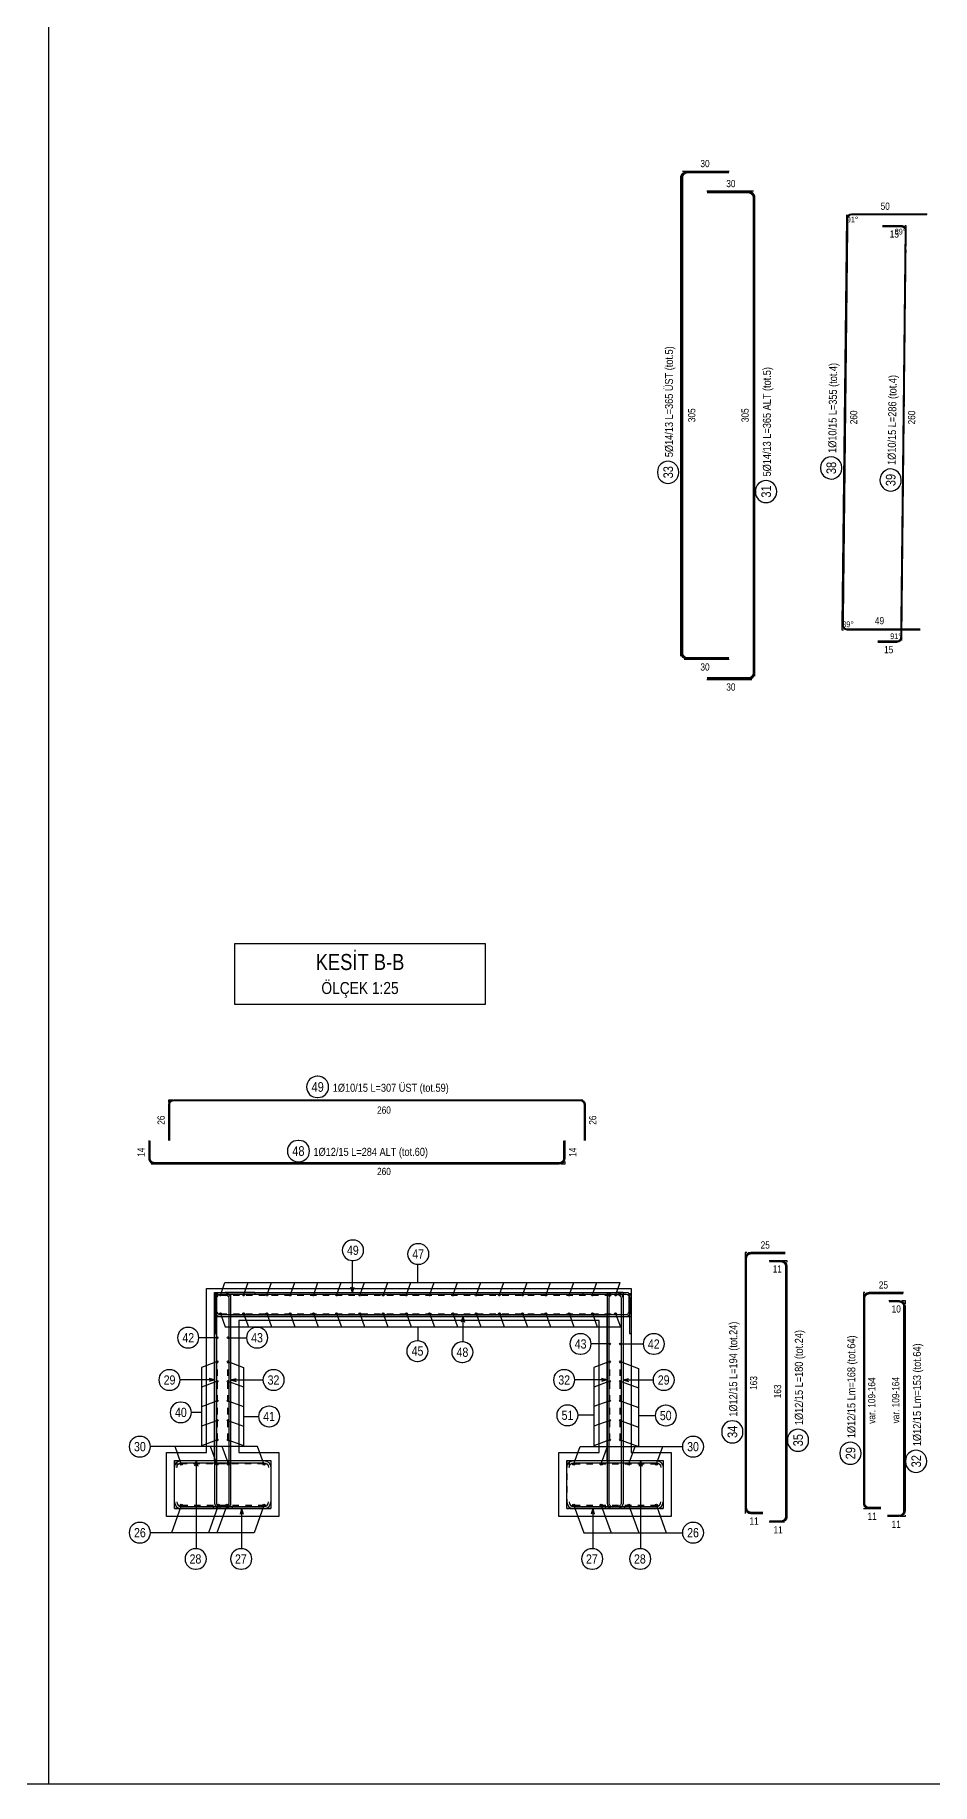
# Model space of a CAD drawing. Header units: metres. Extents: x 419734 to 420376, y 4564732 to 4565123.
# Drawn here: x 419920.16 to 419934.16, y 4564739.35 to 4564766.67 of the extents above; entities that cross this region are included whole.
import ezdxf
from ezdxf.enums import TextEntityAlignment as Align

# ---------------------------------------------------------------- set-up
doc = ezdxf.new("R2010")
doc.units = ezdxf.units.M
for name, pattern in [('ACA_TRATTO1', [1.5, 1, -0.5]), ('CONTINUA', [0]), ('PUNTEGGIATA2', [0.125, 0, -0.125])]:
    doc.linetypes.add(name, pattern=pattern)
for name, color, linetype in [("07-ENTITA' COPRENTE", 7, 'Continuous'), ('07-TITOLI', 4, 'CONTINUA'), ('07_Ferri', 7, 'Continuous'), ('07_Richiami', 7, 'Continuous'), ('07_Tondini', 1, 'Continuous'), ('SW_MAGRONE', 2, 'Continuous'), ('SW_SEZIONI_CARPENTERIA', 4, 'Continuous'), ('SW_SOTTILE_02', 1, 'Continuous'), ('SW_TESTI', 2, 'Continuous')]:
    doc.layers.add(name, color=color, linetype=linetype)
for name, color, linetype, plot in [('07_finestre_off_sc', 190, 'CONTINUA', False), ('07_GENERATRICI', 31, 'Continuous', False), ('07_Poligonale', 8, 'Continuous', False)]:
    doc.layers.add(name, color=color, linetype=linetype, plot=plot)
doc.styles.add('ACA_1', font='ARIALN.TTF')
doc.styles.add('ITALFERR', font='romans.shx', dxfattribs={"width": 0.8})
doc.styles.add('SWS', font='ARIALN.TTF')

# ---------------------------------------------------------------- blocks, each defined once
blk = doc.blocks.new('*U1835')
at = {"layer": 'SW_TESTI', "color": 3, "style": 'ITALFERR', "width": 0.8}
for tag, p in [('EVENTUALE_1', (0, -0.6)), ('EVENTUALE_2', (0, -1.25))]:
    blk.add_attdef(tag, text='', height=0.3, dxfattribs=at).set_placement(p, align=Align.CENTER)
at = {"layer": 'SW_TESTI', "color": 2, "style": 'ITALFERR', "width": 0.8}
blk.add_attdef('EVENTUALE_3', text='', height=0.3, dxfattribs=at).set_placement((0, -1.9), align=Align.CENTER)
at = {"color": 255}
blk.add_wipeout([(-3.131, 1.5), (-3.131, 0), (3.131, 0), (3.131, 1.5)], dxfattribs=at).dxf.layer = "07-ENTITA' COPRENTE"
at = {"layer": 'SW_SOTTILE_02', "ltscale": 0.02}
blk.add_lwpolyline([(-3.131, 0), (3.131, 0), (3.131, 1.5), (-3.131, 1.5)], close=True, dxfattribs=at)
at = {"layer": 'SW_TESTI', "color": 3, "style": 'ITALFERR', "width": 0.8}
blk.add_attdef('TITOLO', text='', height=0.4, dxfattribs=at).set_placement((0, 0.85), align=Align.CENTER)
at = {"layer": 'SW_TESTI', "color": 2, "style": 'ITALFERR', "width": 0.8}
blk.add_attdef('SCALA', text='', height=0.3, dxfattribs=at).set_placement((0, 0.25), align=Align.CENTER)
blk = doc.blocks.new('ACA_T1000200101177Continuous1000112500200011')
h = blk.add_hatch(color=7)
edge = h.paths.add_edge_path(flags=0)
edge.add_arc((0, 0), 0.005, 0, 360)
at = {"color": 0}
blk.add_circle((0, 0), 0.005, dxfattribs=at)
blk = doc.blocks.new('STC_TCA_07148100130212000102', base_point=(11.118, 11.282))
at = {"color": 0}
blk.add_lwpolyline([(11.116, 11.348, 1), (11.116, 11.215), (11.121, 11.215, 1), (11.121, 11.348), (11.116, 11.348)], format="xyb", dxfattribs=at)
blk = doc.blocks.new('STC_TCA_07148101130212000102', base_point=(112.446, 15.41))
at = {"color": 0}
blk.add_lwpolyline([(112.443, 15.477, 1), (112.443, 15.344), (112.448, 15.344, 1), (112.448, 15.477), (112.443, 15.477)], format="xyb", dxfattribs=at)
blk = doc.blocks.new('STC_TCA_07148109000130212000102', base_point=(15.756, 7.48))
at = {"color": 0}
blk.add_lwpolyline([(15.689, 7.477, 1), (15.822, 7.477), (15.822, 7.482, 1), (15.689, 7.482), (15.689, 7.477)], format="xyb", dxfattribs=at)
blk = doc.blocks.new('STC_TCA_07148108937130212000102', base_point=(116.643, 15.75))
at = {"color": 0}
blk.add_lwpolyline([(116.576, 15.748, 1), (116.709, 15.747), (116.709, 15.752, 1), (116.576, 15.753), (116.576, 15.748)], format="xyb", dxfattribs=at)
blk = doc.blocks.new('ACA_T1400200101177Continuous1000112500200011')
h = blk.add_hatch(color=7)
edge = h.paths.add_edge_path(flags=0)
edge.add_arc((0, 0), 0.007, 0, 360)
at = {"color": 0}
blk.add_circle((0, 0), 0.007, dxfattribs=at)
blk = doc.blocks.new('ACA_T1200200101171Continuous1000112500200011')
at = {"linetype": 'ByBlock'}
h = blk.add_hatch(color=1, dxfattribs=at)
edge = h.paths.add_edge_path(flags=0)
edge.add_arc((0, 0), 0.006, 0, 360)
at = {"color": 0, "linetype": 'ByBlock'}
blk.add_circle((0, 0), 0.006, dxfattribs=at)
blk = doc.blocks.new('ACA_T1000200101171Continuous1000112500200011')
h = blk.add_hatch(color=1)
edge = h.paths.add_edge_path(flags=0)
edge.add_arc((0, 0), 0.005, 0, 360)
at = {"color": 0}
blk.add_circle((0, 0), 0.005, dxfattribs=at)
blk = doc.blocks.new('STC_TCA_07147100130214000102', base_point=(14.259, 10.424))
at = {"color": 0}
blk.add_lwpolyline([(14.256, 10.488, 1), (14.256, 10.36), (14.261, 10.36, 1), (14.261, 10.488), (14.256, 10.488)], format="xyb", dxfattribs=at)
blk = doc.blocks.new('STC_TCA_07147100130213000102', base_point=(21.486, 10.424))
at = {"color": 0}
blk.add_lwpolyline([(21.484, 10.488, 1), (21.484, 10.36), (21.489, 10.36, 1), (21.489, 10.488), (21.484, 10.488)], format="xyb", dxfattribs=at)
blk = doc.blocks.new('aca_arrow2')
at = {"color": 0}
for q in [(-1.1, 0.32), (-1.1, -0.32)]:
    blk.add_line((0, 0), q, dxfattribs=at)

msp = doc.modelspace()

# ---------------------------------------------------------------- linework, layer by layer
at = {"layer": '07_Ferri', "color": 7, "flags": 128}
for points in [[(419930.98901, 4564756.91899), (419930.34401, 4564756.91899, -0.41421356), (419930.23901, 4564757.02399), (419930.23901, 4564764.43946, -0.41421356), (419930.34401, 4564764.54446), (419930.98901, 4564764.54446)], [(419930.64286, 4564756.60649), (419931.28786, 4564756.60649, 0.41421356), (419931.39286, 4564756.71149), (419931.39286, 4564764.12696, 0.41421356), (419931.28786, 4564764.23196), (419930.64286, 4564764.23196)], [(419933.97457, 4564757.37784), (419932.8324, 4564757.37793, -0.4174384), (419932.75741, 4564757.45376), (419932.82777, 4564763.80481, -0.41122639), (419932.90283, 4564763.87897), (419934.07959, 4564763.87795)], [(419933.30936, 4564757.19044), (419933.61019, 4564757.19044, 0.41098686), (419933.68518, 4564757.26461), (419933.75522, 4564763.61371, 0.41744807), (419933.68022, 4564763.68954), (419933.38231, 4564763.68954)], [(419922.24211, 4564749.40408), (419922.24211, 4564749.96658, -0.41421061), (419922.31711, 4564750.04158), (419928.66728, 4564750.04164, -0.41421651), (419928.74228, 4564749.96664), (419928.74228, 4564749.40414)], [(419921.92961, 4564749.40291), (419921.92961, 4564749.13041, 0.41421356), (419922.01961, 4564749.04041), (419928.33961, 4564749.04041, 0.41421356), (419928.42961, 4564749.13041), (419928.42961, 4564749.40291)], [(419931.86657, 4564747.65527), (419931.33157, 4564747.65527, 0.41421356), (419931.24157, 4564747.56527), (419931.24157, 4564743.67027, 0.41421356), (419931.33157, 4564743.58027), (419931.51657, 4564743.58027)], [(419931.61654, 4564747.53027), (419931.80154, 4564747.53027, -0.41421356), (419931.89154, 4564747.44027), (419931.89154, 4564743.5332, -0.41421356), (419931.80154, 4564743.4432), (419931.61679, 4564743.4432)], [(419933.71083, 4564747.03027), (419933.17583, 4564747.03027, 0.41420271), (419933.08583, 4564746.94027), (419933.08571, 4564743.74527, 0.41422441), (419933.17571, 4564743.65527), (419933.36071, 4564743.65527)], [(419933.4858, 4564746.90527), (419933.6458, 4564746.90527, -0.41421356), (419933.7358, 4564746.81527), (419933.7358, 4564743.62027, -0.41421356), (419933.6458, 4564743.53027), (419933.46105, 4564743.53027)]]:
    msp.add_lwpolyline(points, format="xyb", dxfattribs=at)
at = {"layer": '07_Ferri', "color": 7, "ltscale": 0.025, "flags": 128}
for points, const_width in [([(419930.98901, 4564756.93649), (419930.34401, 4564756.93649, -0.41421356), (419930.25651, 4564757.02399), (419930.25651, 4564764.43946, -0.41421356), (419930.34401, 4564764.52696), (419930.98901, 4564764.52696)], 0.035), ([(419930.64286, 4564756.62399), (419931.28786, 4564756.62399, 0.41421356), (419931.37536, 4564756.71149), (419931.37536, 4564764.12696, 0.41421356), (419931.28786, 4564764.21446), (419930.64286, 4564764.21446)], 0.035), ([(419933.97457, 4564757.39034), (419932.8324, 4564757.39043, -0.4174384), (419932.76991, 4564757.45362), (419932.84027, 4564763.80467, -0.41122639), (419932.90282, 4564763.86647), (419934.07958, 4564763.86545)], 0.025), ([(419933.30936, 4564757.20294), (419933.61019, 4564757.20294, 0.41098686), (419933.67268, 4564757.26475), (419933.74272, 4564763.61385, 0.41744807), (419933.68022, 4564763.67704), (419933.38231, 4564763.67704)], 0.025), ([(419922.25461, 4564749.40408), (419922.25461, 4564749.96658, -0.41421061), (419922.31711, 4564750.02908), (419928.66728, 4564750.02914, -0.41421651), (419928.72978, 4564749.96664), (419928.72978, 4564749.40414)], 0.025), ([(419921.94461, 4564749.40291), (419921.94461, 4564749.13041, 0.41421356), (419922.01961, 4564749.05541), (419928.33961, 4564749.05541, 0.41421356), (419928.41461, 4564749.13041), (419928.41461, 4564749.40291)], 0.03), ([(419931.86657, 4564747.64027), (419931.33157, 4564747.64027, 0.41421356), (419931.25657, 4564747.56527), (419931.25657, 4564743.67027, 0.41421356), (419931.33157, 4564743.59527), (419931.51657, 4564743.59527)], 0.03), ([(419931.61654, 4564747.51527), (419931.80154, 4564747.51527, -0.41421356), (419931.87654, 4564747.44027), (419931.87654, 4564743.5332, -0.41421356), (419931.80154, 4564743.4582), (419931.61679, 4564743.4582)], 0.03), ([(419933.71083, 4564747.01527), (419933.17583, 4564747.01527, 0.41420271), (419933.10083, 4564746.94027), (419933.10071, 4564743.74527, 0.41422441), (419933.17571, 4564743.67027), (419933.36071, 4564743.67027)], 0.03), ([(419933.4858, 4564746.89027), (419933.6458, 4564746.89027, -0.41421356), (419933.7208, 4564746.81527), (419933.7208, 4564743.62027, -0.41421356), (419933.6458, 4564743.54527), (419933.46105, 4564743.54527)], 0.03)]:
    msp.add_lwpolyline(points, format="xyb", dxfattribs=dict(at, const_width=const_width))
at = {"layer": '07_Ferri', "color": 1, "flags": 128}
for points in [[(419923.58446, 4564747.03027), (419923.11937, 4564747.03027, -0.41421356), (419923.20937, 4564746.94027), (419923.20937, 4564743.74527, -0.41421356), (419923.11937, 4564743.65527), (419922.93462, 4564743.65527)], [(419923.04946, 4564747.03027, 0.41420271), (419922.95946, 4564746.94027), (419922.95934, 4564743.74527, 0.41422441), (419923.04934, 4564743.65527)], [(419922.95939, 4564747.01777), (419922.95939, 4564746.95527, -0.41421061), (419923.03439, 4564747.03027), (419929.38455, 4564747.03033, -0.41421651), (419929.45955, 4564746.95533), (419929.45955, 4564746.39283)], [(419922.95939, 4564746.74527, 0.41421356), (419923.04939, 4564746.65527), (419929.36939, 4564746.65527, 0.41421356), (419929.45939, 4564746.74527), (419929.45939, 4564747.01777)], [(419929.33437, 4564747.03027), (419929.24431, 4564747.03027, -0.41420271), (419929.33431, 4564746.94027), (419929.33443, 4564743.74527, -0.41422441), (419929.24443, 4564743.65527), (419929.05943, 4564743.65527)], [(419929.17437, 4564747.03027, 0.41421356), (419929.08437, 4564746.94027), (419929.08437, 4564743.74527, 0.41421356), (419929.17437, 4564743.65527)], [(419922.33433, 4564744.40527), (419922.33433, 4564744.30027, -0.41421356), (419922.43933, 4564744.40527), (419923.72933, 4564744.40527, -0.41421356), (419923.83433, 4564744.30027), (419923.83433, 4564743.65527)], [(419928.45944, 4564744.40527), (419928.45944, 4564744.30027, -0.41421356), (419928.56444, 4564744.40527), (419929.85444, 4564744.40527, -0.41421356), (419929.95944, 4564744.30027), (419929.95944, 4564743.65527)], [(419922.33433, 4564743.76027, 0.41421356), (419922.43933, 4564743.65527), (419923.72933, 4564743.65527, 0.41421356), (419923.83433, 4564743.76027)], [(419928.45944, 4564743.76027, 0.41421356), (419928.56444, 4564743.65527), (419929.85444, 4564743.65527, 0.41421356), (419929.95944, 4564743.76027)]]:
    msp.add_lwpolyline(points, format="xyb", dxfattribs=at)
at = {"layer": '07_Ferri', "color": 1, "ltscale": 0.025, "flags": 128}
for points in [[(419922.95937, 4564747.03027), (419922.95937, 4564747.00027)], [(419923.58446, 4564747.03027), (419923.58446, 4564747.00027)], [(419928.70931, 4564747.03027), (419928.70931, 4564747.00027)], [(419929.33437, 4564747.03027), (419929.33437, 4564747.00027)], [(419922.33433, 4564744.40527), (419922.36933, 4564744.40527)], [(419923.79933, 4564744.40527), (419923.83433, 4564744.40527)], [(419928.45944, 4564744.40527), (419928.49444, 4564744.40527)], [(419929.92444, 4564744.40527), (419929.95944, 4564744.40527)], [(419922.33433, 4564743.65527), (419922.36933, 4564743.65527)], [(419922.93462, 4564743.68527), (419922.93462, 4564743.68527), (419922.93462, 4564743.65527)], [(419923.23434, 4564743.68527), (419923.23434, 4564743.65527)], [(419923.79933, 4564743.65527), (419923.79933, 4564743.65527), (419923.83433, 4564743.65527)], [(419928.45944, 4564743.65527), (419928.49444, 4564743.65527)], [(419929.05943, 4564743.68527), (419929.05943, 4564743.68527), (419929.05943, 4564743.65527)], [(419929.35912, 4564743.68527), (419929.35912, 4564743.65527)], [(419929.92444, 4564743.65527), (419929.92444, 4564743.65527), (419929.95944, 4564743.65527)]]:
    msp.add_lwpolyline(points, dxfattribs=at)
for points in [[(419922.95939, 4564747.01777), (419922.98939, 4564747.01777), (419922.98939, 4564746.74527, 0.41421356), (419923.04939, 4564746.68527), (419929.36939, 4564746.68527, 0.41421356), (419929.42939, 4564746.74527), (419929.42939, 4564747.01777), (419929.45939, 4564747.01777)], [(419922.95939, 4564746.39277), (419922.98439, 4564746.39277), (419922.98439, 4564746.95527, -0.41421061), (419923.03439, 4564747.00527), (419929.38455, 4564747.00533, -0.41421651), (419929.43455, 4564746.95533), (419929.43455, 4564746.39283), (419929.45955, 4564746.39283)], [(419923.04946, 4564747.00027, 0.41420271), (419922.98946, 4564746.94027), (419922.98934, 4564743.74527, 0.41422441), (419923.04934, 4564743.68527)], [(419923.58446, 4564747.00027), (419923.11937, 4564747.00027, -0.41421356), (419923.17937, 4564746.94027), (419923.17937, 4564743.74527, -0.41421356), (419923.11937, 4564743.68527)], [(419929.17437, 4564747.00027, 0.41421356), (419929.11437, 4564746.94027), (419929.11437, 4564743.74527, 0.41421356), (419929.17437, 4564743.68527)], [(419929.33437, 4564747.00027), (419929.24431, 4564747.00027, -0.41420271), (419929.30431, 4564746.94027), (419929.30443, 4564743.74527, -0.41422441), (419929.24443, 4564743.68527)], [(419922.36933, 4564744.40527), (419922.36933, 4564744.30027, -0.41421356), (419922.43933, 4564744.37027), (419923.72933, 4564744.37027, -0.41421356), (419923.79933, 4564744.30027)], [(419928.49444, 4564744.40527), (419928.49444, 4564744.30027, -0.41421356), (419928.56444, 4564744.37027), (419929.85444, 4564744.37027, -0.41421356), (419929.92444, 4564744.30027)], [(419922.36933, 4564743.76027, 0.41421356), (419922.43933, 4564743.69027), (419923.72933, 4564743.69027, 0.41421356), (419923.79933, 4564743.76027)], [(419928.49444, 4564743.76027, 0.41421356), (419928.56444, 4564743.69027), (419929.85444, 4564743.69027, 0.41421356), (419929.92444, 4564743.76027)]]:
    msp.add_lwpolyline(points, format="xyb", dxfattribs=at)
at = {"layer": '07_finestre_off_sc'}
msp.add_lwpolyline([(419929.33437, 4564744.40527), (419929.95944, 4564744.40527), (419929.95944, 4564743.65527), (419928.45944, 4564743.65527), (419928.45944, 4564744.40527), (419929.0844, 4564744.40527), (419929.0844, 4564746.65527), (419923.20937, 4564746.65527), (419923.20937, 4564744.40527), (419923.83433, 4564744.40527), (419923.83433, 4564743.65527), (419922.33433, 4564743.65527), (419922.33433, 4564744.40527), (419922.9594, 4564744.40527), (419922.9594, 4564747.03027), (419929.33437, 4564747.03027)], close=True, dxfattribs=at)
at = {"layer": '07_GENERATRICI', "color": 2, "linetype": 'ACA_TRATTO1', "ltscale": 0.025}
for p, q in [((419923.04939, 4564746.99007), (419929.21839, 4564746.99007)), ((419923.04939, 4564746.70027), (419929.21839, 4564746.70027)), ((419923.00181, 4564744.72777), (419923.00181, 4564745.95035)), ((419923.1669, 4564744.72777), (419923.1669, 4564745.95035)), ((419929.1269, 4564744.72777), (419929.1269, 4564745.95035)), ((419929.29189, 4564744.72777), (419929.29189, 4564745.95035))]:
    msp.add_line(p, q, dxfattribs=at)
at = {"layer": '07_GENERATRICI', "color": 8, "linetype": 'ACA_TRATTO1', "ltscale": 0.025}
for p, q in [((419923.72933, 4564744.35283), (419922.43933, 4564744.35283)), ((419928.56444, 4564744.35283), (419929.85444, 4564744.35283)), ((419922.43933, 4564743.70771), (419923.72933, 4564743.70771)), ((419928.56444, 4564743.70777), (419929.85444, 4564743.70777))]:
    msp.add_line(p, q, dxfattribs=at)
at = {"layer": '07_Poligonale', "linetype": 'PUNTEGGIATA2', "ltscale": 0.025, "flags": 128}
for points in [[(419930.98901, 4564756.91899), (419930.23901, 4564756.91899), (419930.23901, 4564764.54446), (419930.98901, 4564764.54446)], [(419930.64286, 4564756.60649), (419931.39286, 4564756.60649), (419931.39286, 4564764.23196), (419930.64286, 4564764.23196)], [(419933.97457, 4564757.37784), (419932.75657, 4564757.37794), (419932.82859, 4564763.87904), (419934.07959, 4564763.87795)], [(419933.30936, 4564757.19044), (419933.68436, 4564757.19044), (419933.75606, 4564763.68954), (419933.38231, 4564763.68954)], [(419922.24211, 4564749.40408), (419922.24211, 4564750.04158), (419928.74228, 4564750.04164), (419928.74228, 4564749.40414)], [(419921.92961, 4564749.40291), (419921.92961, 4564749.04041), (419928.42961, 4564749.04041), (419928.42961, 4564749.40291)], [(419931.86657, 4564747.65527), (419931.24157, 4564747.65527), (419931.24157, 4564743.58027), (419931.51657, 4564743.58027)], [(419931.61654, 4564747.53027), (419931.89154, 4564747.53027), (419931.89154, 4564743.4432), (419931.61679, 4564743.4432)], [(419923.58446, 4564747.03027), (419923.20937, 4564747.03027), (419923.20937, 4564743.65527), (419922.93462, 4564743.65527)], [(419922.95946, 4564747.03027), (419922.95934, 4564743.65527)], [(419922.95939, 4564746.39277), (419922.95939, 4564747.03027), (419929.45955, 4564747.03033), (419929.45955, 4564746.39283)], [(419922.95939, 4564746.65527), (419929.45939, 4564746.65527), (419929.45939, 4564747.01777)], [(419929.33437, 4564747.03027), (419929.33431, 4564747.03027), (419929.33443, 4564743.65527), (419929.05943, 4564743.65527)], [(419929.08437, 4564747.03027), (419929.08437, 4564743.65527)], [(419933.71083, 4564747.03027), (419933.08583, 4564747.03027), (419933.08571, 4564743.65527), (419933.36071, 4564743.65527)], [(419933.4858, 4564746.90527), (419933.7358, 4564746.90527), (419933.7358, 4564743.53027), (419933.46105, 4564743.53027)], [(419922.33433, 4564743.65527), (419922.33433, 4564744.40527), (419923.83433, 4564744.40527), (419923.83433, 4564743.65527)], [(419928.45944, 4564744.40527), (419929.95944, 4564744.40527), (419929.95944, 4564743.65527)], [(419928.45944, 4564744.40527), (419928.45944, 4564743.65527), (419929.95944, 4564743.65527)], [(419922.33433, 4564743.65527), (419923.83433, 4564743.65527)]]:
    msp.add_lwpolyline(points, dxfattribs=at)
at = {"layer": '07_Richiami'}
for p, q in [((419923.05366, 4564747.00182), (419923.12082, 4564747.18632)), ((419923.41655, 4564747.00182), (419923.4837, 4564747.18632)), ((419923.77943, 4564747.00182), (419923.84658, 4564747.18632)), ((419924.14231, 4564747.00182), (419924.20946, 4564747.18632)), ((419924.50519, 4564747.00182), (419924.57235, 4564747.18632)), ((419924.86807, 4564747.00182), (419924.93523, 4564747.18632)), ((419925.23096, 4564747.00182), (419925.29811, 4564747.18632)), ((419925.59384, 4564747.00182), (419925.66099, 4564747.18632)), ((419925.95672, 4564747.00182), (419926.02388, 4564747.18632)), ((419926.3196, 4564747.00182), (419926.38676, 4564747.18632)), ((419926.68249, 4564747.00182), (419926.74964, 4564747.18632)), ((419927.04537, 4564747.00182), (419927.11252, 4564747.18632)), ((419927.40825, 4564747.00182), (419927.4754, 4564747.18632)), ((419927.77113, 4564747.00182), (419927.83829, 4564747.18632)), ((419928.13402, 4564747.00182), (419928.20117, 4564747.18632)), ((419928.4969, 4564747.00182), (419928.56405, 4564747.18632)), ((419928.85978, 4564747.00182), (419928.92693, 4564747.18632)), ((419929.22266, 4564747.00182), (419929.28982, 4564747.18632)), ((419923.05452, 4564746.68617), (419923.12327, 4564746.49728)), ((419923.4174, 4564746.68617), (419923.48615, 4564746.49728)), ((419923.78028, 4564746.68617), (419923.84903, 4564746.49728)), ((419924.14316, 4564746.68617), (419924.21192, 4564746.49728)), ((419924.50605, 4564746.68617), (419924.5748, 4564746.49728)), ((419924.86893, 4564746.68617), (419924.93768, 4564746.49728)), ((419925.23181, 4564746.68617), (419925.30056, 4564746.49728)), ((419925.59469, 4564746.68617), (419925.66345, 4564746.49728)), ((419925.95758, 4564746.68617), (419926.02633, 4564746.49728)), ((419926.32046, 4564746.68617), (419926.38921, 4564746.49728)), ((419926.68334, 4564746.68617), (419926.75209, 4564746.49728)), ((419927.04622, 4564746.68617), (419927.11497, 4564746.49728)), ((419927.40911, 4564746.68617), (419927.47786, 4564746.49728)), ((419927.77199, 4564746.68617), (419927.84074, 4564746.49728)), ((419928.13487, 4564746.68617), (419928.20362, 4564746.49728)), ((419928.49775, 4564746.68617), (419928.5665, 4564746.49728)), ((419928.86064, 4564746.68617), (419928.92939, 4564746.49728)), ((419929.22352, 4564746.68617), (419929.29227, 4564746.49728)), ((419922.99007, 4564745.94608), (419922.75158, 4564745.85927)), ((419923.17865, 4564745.94608), (419923.40832, 4564745.86248)), ((419929.11516, 4564745.94608), (419928.8777, 4564745.85965)), ((419929.30364, 4564745.94608), (419929.57805, 4564745.8462)), ((419922.99007, 4564745.64043), (419922.75158, 4564745.55363)), ((419923.17865, 4564745.64043), (419923.40832, 4564745.55684)), ((419929.11516, 4564745.64043), (419928.8777, 4564745.55401)), ((419929.30364, 4564745.64043), (419929.57805, 4564745.54056)), ((419922.99007, 4564745.33479), (419922.75158, 4564745.24798)), ((419923.17865, 4564745.33479), (419923.40832, 4564745.25119)), ((419929.11516, 4564745.33479), (419928.8777, 4564745.24836)), ((419929.30364, 4564745.33479), (419929.57805, 4564745.23491)), ((419922.99007, 4564745.02914), (419922.75158, 4564744.94234)), ((419923.17865, 4564745.02914), (419923.40832, 4564744.94555)), ((419929.11516, 4564745.02914), (419928.8777, 4564744.94272)), ((419929.30364, 4564745.02914), (419929.57805, 4564744.92926)), ((419922.99007, 4564744.72349), (419922.75158, 4564744.63669)), ((419923.17865, 4564744.72349), (419923.40832, 4564744.6399)), ((419929.11516, 4564744.72349), (419928.8777, 4564744.63707)), ((419929.30364, 4564744.72349), (419929.57805, 4564744.62362)), ((419922.43335, 4564744.36927), (419922.34063, 4564744.62402)), ((419922.98842, 4564744.36927), (419922.8957, 4564744.62402)), ((419923.16817, 4564744.36927), (419923.07545, 4564744.62402)), ((419923.72335, 4564744.36927), (419923.63063, 4564744.62402)), ((419928.57043, 4564744.36927), (419928.66315, 4564744.62402)), ((419929.00043, 4564744.36927), (419929.09315, 4564744.62402)), ((419929.43043, 4564744.36927), (419929.52315, 4564744.62402)), ((419929.86043, 4564744.36927), (419929.95315, 4564744.62402)), ((419922.43335, 4564743.69127), (419922.28376, 4564743.28027)), ((419923.01126, 4564743.69127), (419922.86167, 4564743.28027)), ((419923.14557, 4564743.69127), (419922.99598, 4564743.28027)), ((419923.72335, 4564743.69127), (419923.57376, 4564743.28027)), ((419928.57043, 4564743.69132), (419928.72004, 4564743.28027)), ((419929.00043, 4564743.69132), (419929.15004, 4564743.28027)), ((419929.43043, 4564743.69132), (419929.58004, 4564743.28027)), ((419929.86043, 4564743.69132), (419930.01004, 4564743.28027))]:
    msp.add_line(p, q, dxfattribs=at)
at = {"layer": '07_Richiami', "flags": 128}
for points in [[(419925.11061, 4564747.03029), (419925.11061, 4564747.53015)], [(419926.12986, 4564747.18632), (419926.12986, 4564747.47188)], [(419923.12082, 4564747.18632), (419929.28958, 4564747.18632)], [(419926.83377, 4564746.65527), (419926.83377, 4564746.25905)], [(419923.12327, 4564746.49728), (419929.29227, 4564746.49728)], [(419926.13219, 4564746.49728), (419926.13219, 4564746.27634)], [(419923.00181, 4564746.32535), (419922.71431, 4564746.32535)], [(419923.1669, 4564746.32535), (419923.45451, 4564746.32535)], [(419929.1269, 4564746.22777), (419928.83912, 4564746.22777)], [(419929.29189, 4564746.22777), (419929.64687, 4564746.22777)], [(419922.75158, 4564745.85927), (419922.75158, 4564744.63669)], [(419923.40832, 4564745.86248), (419923.40832, 4564744.6399)], [(419928.8777, 4564745.85965), (419928.8777, 4564744.63707)], [(419929.57805, 4564745.8462), (419929.57805, 4564744.62362)], [(419922.95941, 4564745.66527), (419922.42197, 4564745.66527)], [(419923.20937, 4564745.66527), (419923.71132, 4564745.66527)], [(419929.08437, 4564745.66527), (419928.58245, 4564745.66527)], [(419929.33436, 4564745.66527), (419929.802, 4564745.66527)], [(419922.75158, 4564745.15863), (419922.59901, 4564745.15863)], [(419923.40832, 4564745.09477), (419923.64213, 4564745.09477)], [(419928.8777, 4564745.11312), (419928.63389, 4564745.11312)], [(419929.57805, 4564745.11016), (419929.83397, 4564745.11016)], [(419923.63063, 4564744.62402), (419921.95933, 4564744.62402)], [(419928.66315, 4564744.62402), (419930.26002, 4564744.62402)], [(419922.67205, 4564744.40527), (419922.67205, 4564743.03027)], [(419929.60949, 4564744.40527), (419929.60949, 4564743.03027)], [(419923.38112, 4564743.65527), (419923.38112, 4564743.03027)], [(419928.86047, 4564743.65527), (419928.86047, 4564743.03027)], [(419923.57376, 4564743.28027), (419921.95933, 4564743.28027)], [(419928.72004, 4564743.28027), (419930.26002, 4564743.28027)]]:
    msp.add_lwpolyline(points, dxfattribs=at)
at = {"layer": 'SW_MAGRONE'}
msp.add_lwpolyline([(419929.45937, 4564744.53027), (419930.08444, 4564744.53027), (419930.08444, 4564743.53027), (419928.33444, 4564743.53027), (419928.33444, 4564744.53027), (419928.9594, 4564744.53027), (419928.9594, 4564746.59277), (419923.33437, 4564746.59277), (419923.33437, 4564744.53027), (419923.95933, 4564744.53027), (419923.95933, 4564743.53027), (419922.20933, 4564743.53027), (419922.20933, 4564744.53027), (419922.8344, 4564744.53027), (419922.8344, 4564747.09277), (419929.45937, 4564747.09277)], close=True, dxfattribs=at)
at = {"layer": 'SW_SEZIONI_CARPENTERIA'}
msp.add_lwpolyline([(419920.36404, 4564791.43503), (419920.36404, 4564739.35479)], dxfattribs=at)

# ---------------------------------------------------------------- block references
at = {"layer": '07-TITOLI'}
ref = msp.add_blockref('*U1835', (419925.22865, 4564751.53676), dxfattribs=dict(at, xscale=0.625, yscale=0.625, zscale=0.625))
ref.add_attrib('TITOLO', 'KESİT B-B', dxfattribs={"layer": 'SW_TESTI', "color": 3, "height": 0.25, "style": 'SWS'}).set_placement((419925.22865, 4564752.06801), align=Align.CENTER)
ref.add_attrib('SCALA', 'ÖLÇEK 1:25', dxfattribs={"layer": 'SW_TESTI', "height": 0.1875, "style": 'SWS'}).set_placement((419925.22865, 4564751.69301), align=Align.CENTER)
at = {"layer": '07_Ferri', "color": 7, "xscale": 2.5, "yscale": 2.5, "zscale": 2.5}
for name, p in [('STC_TCA_07148109000130212000102', (419930.03901, 4564759.84193)), ('STC_TCA_07148108937130212000102', (419932.5846, 4564759.90884)), ('STC_TCA_07148109000130212000102', (419931.56786, 4564759.54128)), ('STC_TCA_07148108937130212000102', (419933.51226, 4564759.72033)), ('STC_TCA_07148101130212000102', (419924.5674, 4564750.2416)), ('STC_TCA_07148100130212000102', (419924.26667, 4564749.24041)), ('STC_TCA_07148109000130212000102', (419931.04157, 4564744.85605)), ('STC_TCA_07148109000130212000102', (419932.06654, 4564744.72501)), ('STC_TCA_07148109000130212000102', (419932.88574, 4564744.52141)), ('STC_TCA_07148109000130212000102', (419933.9108, 4564744.3964))]:
    msp.add_blockref(name, p, dxfattribs=at)
at = {"layer": '07_Richiami', "color": 7, "xscale": 2.5, "yscale": 2.5, "zscale": 2.5}
for name, p in [('STC_TCA_07147100130213000102', (419925.11686, 4564747.69062)), ('STC_TCA_07147100130213000102', (419926.13611, 4564747.63235)), ('STC_TCA_07147100130214000102', (419922.54759, 4564746.32535)), ('STC_TCA_07147100130213000102', (419923.62123, 4564746.32535)), ('STC_TCA_07147100130214000102', (419928.6724, 4564746.22777)), ('STC_TCA_07147100130213000102', (419929.81359, 4564746.22777)), ('STC_TCA_07147100130214000102', (419926.12594, 4564746.11587)), ('STC_TCA_07147100130214000102', (419926.82752, 4564746.09858)), ('STC_TCA_07147100130214000102', (419922.25525, 4564745.66527)), ('STC_TCA_07147100130213000102', (419923.87804, 4564745.66527)), ('STC_TCA_07147100130214000102', (419928.41573, 4564745.66527)), ('STC_TCA_07147100130213000102', (419929.96871, 4564745.66527)), ('STC_TCA_07147100130214000102', (419922.43229, 4564745.15863)), ('STC_TCA_07147100130213000102', (419923.80885, 4564745.09477)), ('STC_TCA_07147100130214000102', (419928.46717, 4564745.11312)), ('STC_TCA_07147100130213000102', (419930.00069, 4564745.11016)), ('STC_TCA_07147100130214000102', (419921.79261, 4564744.62402)), ('STC_TCA_07147100130213000102', (419930.42673, 4564744.62402)), ('STC_TCA_07147100130214000102', (419921.79261, 4564743.28027)), ('STC_TCA_07147100130213000102', (419930.42673, 4564743.28027)), ('STC_TCA_07147100130214000102', (419922.6658, 4564742.8698)), ('STC_TCA_07147100130214000102', (419923.37487, 4564742.8698)), ('STC_TCA_07147100130214000102', (419928.85422, 4564742.8698)), ('STC_TCA_07147100130214000102', (419929.60324, 4564742.8698))]:
    msp.add_blockref(name, p, dxfattribs=at)
at = {"layer": '07_Richiami', "xscale": 0.078125, "yscale": 0.078125, "zscale": 0.078125}
for p, rotation in [((419925.11061, 4564747.03029), 270), ((419926.83377, 4564746.65527), 90), ((419923.20937, 4564745.66527), 180), ((419929.33436, 4564745.66527), 180.0000000000086), ((419922.67205, 4564744.40527), 90), ((419929.60949, 4564744.40527), 90), ((419923.38112, 4564743.65527), 90), ((419928.86047, 4564743.65527), 90)]:
    msp.add_blockref('aca_arrow2', p, dxfattribs=dict(at, rotation=rotation))
for p in [(419922.95941, 4564745.66527), (419929.08437, 4564745.66527)]:
    msp.add_blockref('aca_arrow2', p, dxfattribs=at)
at = {"layer": '07_Tondini', "xscale": 2.5, "yscale": 2.5, "zscale": 2.5}
for name, p in [('ACA_T1000200101171Continuous1000112500200011', (419923.04939, 4564746.99007)), ('ACA_T1000200101171Continuous1000112500200011', (419923.41227, 4564746.99007)), ('ACA_T1000200101171Continuous1000112500200011', (419923.77515, 4564746.99007)), ('ACA_T1000200101171Continuous1000112500200011', (419924.13803, 4564746.99007)), ('ACA_T1000200101171Continuous1000112500200011', (419924.50092, 4564746.99007)), ('ACA_T1000200101171Continuous1000112500200011', (419924.8638, 4564746.99007)), ('ACA_T1000200101171Continuous1000112500200011', (419925.22668, 4564746.99007)), ('ACA_T1000200101171Continuous1000112500200011', (419925.58956, 4564746.99007)), ('ACA_T1000200101171Continuous1000112500200011', (419925.95245, 4564746.99007)), ('ACA_T1000200101171Continuous1000112500200011', (419926.31533, 4564746.99007)), ('ACA_T1000200101171Continuous1000112500200011', (419926.67821, 4564746.99007)), ('ACA_T1000200101171Continuous1000112500200011', (419927.04109, 4564746.99007)), ('ACA_T1000200101171Continuous1000112500200011', (419927.40398, 4564746.99007)), ('ACA_T1000200101171Continuous1000112500200011', (419927.76686, 4564746.99007)), ('ACA_T1000200101171Continuous1000112500200011', (419928.12974, 4564746.99007)), ('ACA_T1000200101171Continuous1000112500200011', (419928.49262, 4564746.99007)), ('ACA_T1000200101171Continuous1000112500200011', (419928.85551, 4564746.99007)), ('ACA_T1000200101171Continuous1000112500200011', (419929.21839, 4564746.99007)), ('ACA_T1200200101171Continuous1000112500200011', (419923.04939, 4564746.70027)), ('ACA_T1200200101171Continuous1000112500200011', (419923.41227, 4564746.70027)), ('ACA_T1200200101171Continuous1000112500200011', (419923.77515, 4564746.70027)), ('ACA_T1200200101171Continuous1000112500200011', (419924.13803, 4564746.70027)), ('ACA_T1200200101171Continuous1000112500200011', (419924.50092, 4564746.70027)), ('ACA_T1200200101171Continuous1000112500200011', (419924.8638, 4564746.70027)), ('ACA_T1200200101171Continuous1000112500200011', (419925.22668, 4564746.70027)), ('ACA_T1200200101171Continuous1000112500200011', (419925.58956, 4564746.70027)), ('ACA_T1200200101171Continuous1000112500200011', (419925.95245, 4564746.70027)), ('ACA_T1200200101171Continuous1000112500200011', (419926.31533, 4564746.70027)), ('ACA_T1200200101171Continuous1000112500200011', (419926.67821, 4564746.70027)), ('ACA_T1200200101171Continuous1000112500200011', (419927.04109, 4564746.70027)), ('ACA_T1200200101171Continuous1000112500200011', (419927.40398, 4564746.70027)), ('ACA_T1200200101171Continuous1000112500200011', (419927.76686, 4564746.70027)), ('ACA_T1200200101171Continuous1000112500200011', (419928.12974, 4564746.70027)), ('ACA_T1200200101171Continuous1000112500200011', (419928.49262, 4564746.70027)), ('ACA_T1200200101171Continuous1000112500200011', (419928.85551, 4564746.70027)), ('ACA_T1200200101171Continuous1000112500200011', (419929.21839, 4564746.70027)), ('ACA_T1000200101177Continuous1000112500200011', (419923.00181, 4564746.32535)), ('ACA_T1000200101177Continuous1000112500200011', (419923.1669, 4564746.32535)), ('ACA_T1000200101177Continuous1000112500200011', (419929.1269, 4564746.22777)), ('ACA_T1000200101177Continuous1000112500200011', (419929.29189, 4564746.22777)), ('ACA_T1400200101177Continuous1000112500200011', (419928.56444, 4564744.35283)), ('ACA_T1400200101177Continuous1000112500200011', (419928.99444, 4564744.35283)), ('ACA_T1400200101177Continuous1000112500200011', (419929.42444, 4564744.35283)), ('ACA_T1400200101177Continuous1000112500200011', (419929.85444, 4564744.35283)), ('ACA_T1400200101177Continuous1000112500200011', (419922.43933, 4564743.70771)), ('ACA_T1400200101177Continuous1000112500200011', (419923.01725, 4564743.70771)), ('ACA_T1400200101177Continuous1000112500200011', (419923.15156, 4564743.70771)), ('ACA_T1400200101177Continuous1000112500200011', (419923.72933, 4564743.70771)), ('ACA_T1400200101177Continuous1000112500200011', (419928.56444, 4564743.70777)), ('ACA_T1400200101177Continuous1000112500200011', (419928.99444, 4564743.70777)), ('ACA_T1400200101177Continuous1000112500200011', (419929.42444, 4564743.70777)), ('ACA_T1400200101177Continuous1000112500200011', (419929.85444, 4564743.70777))]:
    msp.add_blockref(name, p, dxfattribs=at)
for name, p, rotation in [('ACA_T1000200101177Continuous1000112500200011', (419923.00181, 4564745.95035), 90), ('ACA_T1000200101177Continuous1000112500200011', (419923.1669, 4564745.95035), 90), ('ACA_T1000200101177Continuous1000112500200011', (419929.1269, 4564745.95035), 90), ('ACA_T1000200101177Continuous1000112500200011', (419929.29189, 4564745.95035), 90), ('ACA_T1000200101177Continuous1000112500200011', (419923.00181, 4564745.64471), 90), ('ACA_T1000200101177Continuous1000112500200011', (419923.1669, 4564745.64471), 90), ('ACA_T1000200101177Continuous1000112500200011', (419929.1269, 4564745.64471), 90), ('ACA_T1000200101177Continuous1000112500200011', (419929.29189, 4564745.64471), 90), ('ACA_T1000200101177Continuous1000112500200011', (419923.00181, 4564745.33906), 90), ('ACA_T1000200101177Continuous1000112500200011', (419923.1669, 4564745.33906), 90), ('ACA_T1000200101177Continuous1000112500200011', (419929.1269, 4564745.33906), 90), ('ACA_T1000200101177Continuous1000112500200011', (419929.29189, 4564745.33906), 90), ('ACA_T1000200101177Continuous1000112500200011', (419923.00181, 4564745.03342), 90), ('ACA_T1000200101177Continuous1000112500200011', (419923.1669, 4564745.03342), 90), ('ACA_T1000200101177Continuous1000112500200011', (419929.1269, 4564745.03342), 90), ('ACA_T1000200101177Continuous1000112500200011', (419929.29189, 4564745.03342), 90), ('ACA_T1000200101177Continuous1000112500200011', (419923.00181, 4564744.72777), 90), ('ACA_T1000200101177Continuous1000112500200011', (419923.1669, 4564744.72777), 90), ('ACA_T1000200101177Continuous1000112500200011', (419929.1269, 4564744.72777), 90), ('ACA_T1000200101177Continuous1000112500200011', (419929.29189, 4564744.72777), 90), ('ACA_T1400200101177Continuous1000112500200011', (419922.43933, 4564744.35283), 180), ('ACA_T1400200101177Continuous1000112500200011', (419922.9944, 4564744.35283), 180), ('ACA_T1400200101177Continuous1000112500200011', (419923.17415, 4564744.35283), 180), ('ACA_T1400200101177Continuous1000112500200011', (419923.72933, 4564744.35283), 180)]:
    msp.add_blockref(name, p, dxfattribs=dict(at, rotation=rotation))

# ---------------------------------------------------------------- texts
at = {"layer": '07_Ferri', "color": 1, "style": 'ACA_1'}
for s, p in [('30', (419930.61401, 4564764.66321)), ('30', (419931.01786, 4564764.35071)), ('15', (419933.56918, 4564763.56305)), ('30', (419930.61401, 4564756.80024)), ('30', (419931.01786, 4564756.48774)), ('260', (419925.60232, 4564748.92166)), ('25', (419931.55407, 4564747.77402)), ('11', (419931.74239, 4564747.39986)), ('25', (419933.39833, 4564747.14902)), ('10', (419933.59915, 4564746.77486)), ('11', (419931.37907, 4564743.46152)), ('11', (419931.75417, 4564743.32445)), ('11', (419933.22321, 4564743.53652)), ('11', (419933.59843, 4564743.41152))]:
    msp.add_text(s, height=0.1125, dxfattribs=at).set_placement(p, align=Align.MIDDLE_CENTER)
for s, rotation, p in [('50', 359.950259, (419933.42692, 4564763.99725)), ('305', 90, (419930.40617, 4564760.73173)), ('305', 90, (419931.23917, 4564760.73173)), ('260', 89.365291, (419932.93439, 4564760.69906)), ('260', 89.367989, (419933.83895, 4564760.69607)), ('49', 359.995414, (419933.33829, 4564757.52467)), ('15', 359.999916, (419933.4806, 4564757.07169)), ('260', 0.000577, (419925.6024, 4564749.88012)), ('26', 90, (419922.12336, 4564749.72283)), ('26', 90, (419928.86103, 4564749.72289)), ('14', 90, (419921.81086, 4564749.22166)), ('14', 90, (419928.54836, 4564749.22166)), ('163', 90, (419931.37164, 4564745.61777)), ('163', 90, (419931.7461, 4564745.48673)), ('var. 109-164', 89.997878, (419933.21583, 4564745.34277)), ('var. 109-164', 90, (419933.59036, 4564745.34902))]:
    msp.add_text(s, height=0.1125, rotation=rotation, dxfattribs=at).set_placement(p, align=Align.MIDDLE_CENTER)
at = {"layer": '07_Ferri', "color": 2, "style": 'ACA_1'}
for s, rotation, p in [('5%%c14/13 L=365 ÜST (tot.5)', 90, (419930.11401, 4564760.07724)), ('5%%c14/13 L=365 ALT (tot.5)', 90, (419931.64286, 4564759.7766)), ('1%%c10/15 L=355 (tot.4)', 89.365291, (419932.6622, 4564760.14331)), ('1%%c10/15 L=286 (tot.4)', 89.367989, (419933.58985, 4564759.95481)), ('1%%c10/15 L=307 ÜST (tot.59)', 0.000577, (419924.80271, 4564750.1666)), ('1%%c12/15 L=194 (tot.24)', 90, (419931.11657, 4564745.09136)), ('1%%c12/15 L=180 (tot.24)', 90, (419932.14154, 4564744.96032)), ('1%%c12/15 Lm=168 (tot.64)', 89.997878, (419932.96075, 4564744.75672)), ('1%%c12/15 Lm=153 (tot.64)', 90, (419933.9858, 4564744.63171))]:
    msp.add_text(s, height=0.125, rotation=rotation, dxfattribs=at).set_placement(p)
at = {"layer": '07_Ferri', "color": 3, "style": 'ACA_1'}
for s, rotation, p in [('38', 89.365291, (419932.65959, 4564759.90801)), ('33', 90, (419930.11401, 4564759.84193)), ('39', 89.367989, (419933.58726, 4564759.71951)), ('31', 90, (419931.64286, 4564759.54128)), ('49', 0.000577, (419924.5674, 4564750.1666)), ('34', 90, (419931.11657, 4564744.85605)), ('35', 90, (419932.14154, 4564744.72501)), ('29', 89.997878, (419932.96074, 4564744.52141)), ('32', 90, (419933.9858, 4564744.3964))]:
    msp.add_text(s, height=0.15, rotation=rotation, dxfattribs=at).set_placement(p, align=Align.CENTER)
msp.add_text('48', height=0.15, dxfattribs=at).set_placement((419924.26667, 4564749.16541), align=Align.CENTER)
at = {"layer": '07_Ferri', "color": 2, "style": 'ACA_1'}
msp.add_text('1%%c12/15 L=284 ALT (tot.60)', height=0.125, dxfattribs=at).set_placement((419924.50198, 4564749.16541))
at = {"layer": '07_Richiami', "color": 3, "style": 'ACA_1'}
for s, p in [('49', (419925.11686, 4564747.69062)), ('47', (419926.13611, 4564747.63235)), ('42', (419922.54759, 4564746.32535)), ('43', (419923.62123, 4564746.32535)), ('45', (419926.12594, 4564746.11587)), ('48', (419926.82752, 4564746.09858)), ('43', (419928.6724, 4564746.22777)), ('42', (419929.81359, 4564746.22777)), ('29', (419922.25525, 4564745.66527)), ('32', (419923.87804, 4564745.66527)), ('32', (419928.41573, 4564745.66527)), ('29', (419929.96871, 4564745.66527)), ('40', (419922.43229, 4564745.15863)), ('41', (419923.80885, 4564745.09477)), ('51', (419928.46717, 4564745.11312)), ('50', (419930.00069, 4564745.11016)), ('30', (419921.79261, 4564744.62402)), ('30', (419930.42673, 4564744.62402)), ('26', (419921.79261, 4564743.28027)), ('26', (419930.42673, 4564743.28027))]:
    msp.add_text(s, height=0.14375, dxfattribs=at).set_placement(p, align=Align.MIDDLE)
for s, p in [('28', (419922.75136, 4564742.79793)), ('27', (419923.46022, 4564742.79793)), ('27', (419928.93957, 4564742.79793)), ('28', (419929.6888, 4564742.79793))]:
    msp.add_text(s, height=0.14375, dxfattribs=at).set_placement(p, align=Align.RIGHT)
at = {"layer": 'SW_SEZIONI_CARPENTERIA', "color": 1, "style": 'ACA_1'}
for s, p in [('91°', (419932.91805, 4564763.7885)), ('89°', (419933.66556, 4564763.60004)), ('89°', (419932.84707, 4564757.46743)), ('91°', (419933.59486, 4564757.28093))]:
    msp.add_text(s, height=0.09, dxfattribs=at).set_placement(p, align=Align.MIDDLE_CENTER)

# ---------------------------------------------------------------- next in the draw order: linework, layer by layer
at = {"layer": 'SW_SEZIONI_CARPENTERIA'}
msp.add_lwpolyline([(419890.05098, 4564791.43503), (419950.67709, 4564791.43503), (419950.67709, 4564739.35479), (419890.05098, 4564739.35479)], close=True, dxfattribs=at)

doc.saveas('drawing.dxf')
